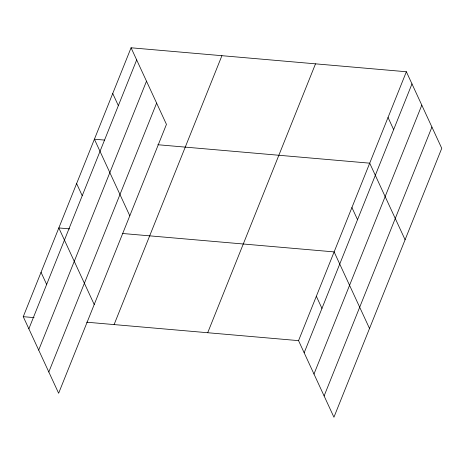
<?xml version="1.0" encoding="UTF-8"?>
<svg xmlns="http://www.w3.org/2000/svg" width="465" height="465" viewBox="0 0 465 465"><rect width="100%" height="100%" fill="white"/><g stroke="black" fill="none" stroke-linecap="round" stroke-linejoin="round"><path stroke-width="0.7" d="M131.066 47.785L166.447 124.364L58.637 393.25L23.25 316.677L131.066 47.785L406.364 71.749L441.75 148.323L333.934 417.215L298.553 340.636L406.364 71.749M28.859 328.819L136.675 59.927M38.688 350.081L146.498 81.189M48.808 371.988L156.624 103.102M114.099 324.582L221.915 55.695M207.704 332.731L315.514 63.839M304.162 352.778L411.978 83.892M313.985 374.04L421.801 105.154M324.111 395.953L431.927 127.061M104.503 140.087L94.407 139.209L129.793 215.783M157.856 144.731L369.71 163.169L405.091 239.748M69.645 228.885L58.828 227.943L94.215 304.517M122.278 233.465L334.132 251.902L369.512 328.482M23.25 316.677L34.067 317.618M86.699 322.199L298.553 340.636M388.037 117.459L393.646 129.601M351.918 207.535L357.533 219.678M316.34 296.269L321.954 308.411M112.733 93.494L118.348 105.636M76.62 183.576L82.229 195.719M41.042 272.31L46.651 284.452"/></g></svg>
